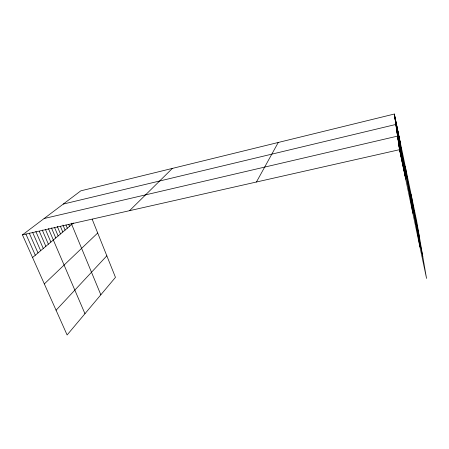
<?xml version="1.0" encoding="UTF-8"?>
<svg xmlns="http://www.w3.org/2000/svg" width="449" height="449" viewBox="0 0 449 449"><rect width="100%" height="100%" fill="white"/><g stroke="black" fill="none" stroke-linecap="round" stroke-linejoin="round"><path stroke-width="0.67" d="M256.43 182.013L278.257 142.468M56.069 310.231L106.834 255.812M129.548 210.676L172.388 168.403M44.328 283.914L97.697 233.014M32.558 257.53L73.496 222.996M92.157 219.185L115.466 277.359L67.109 334.971L22.45 234.872L80.798 190.842L394.351 114.029L416.644 220.88L426.55 278.436L399.515 149.685L394.351 114.029M63.27 204.071L395.861 124.452L419.568 237.875M44.12 218.517L397.55 136.114L422.812 256.733M22.45 234.872L399.515 149.685M25.868 233.963L35.303 255.212M29.258 233.138L38.002 252.939M32.575 232.301L40.657 250.694M35.836 231.476L43.272 248.488M39.31 231.297L45.849 246.321M42.285 230.096L48.38 244.183M45.394 229.355L50.877 242.078M48.458 228.631L84.956 313.711M51.467 227.918L55.755 237.964M54.587 227.598L58.14 235.95M57.248 226.307L60.486 233.968M60.396 226.307L62.804 232.021M62.967 225.05L65.083 230.096M65.981 224.971L67.328 228.199M68.742 224.405L69.544 226.335M71.195 223.215L100.834 294.791M399.251 147.873L405.385 177.074M394.525 115.258L399.61 139.622M394.705 116.504L399.834 141.053M394.89 117.767L400.059 142.518M395.075 119.058L400.289 144M395.266 120.371L400.755 147.048M395.659 123.065L400.996 148.613M396.057 125.821L401.485 151.779M396.259 127.213L401.732 153.378M396.467 128.627L401.984 155.006M396.675 130.07L402.237 156.662M396.888 131.54L402.5 158.351M397.101 133.039L402.764 160.069M397.326 134.565L403.034 161.82M397.78 137.703L403.589 165.417M398.01 139.313L403.87 167.269M398.252 140.958L404.162 169.155M398.493 142.636L404.459 171.08M398.74 144.348L404.762 173.039M398.993 146.093L405.071 175.037M411.132 194.468L419.938 246.961M405.273 166.371L412.856 213.23M399.397 138.208L405.705 179.157"/></g></svg>
